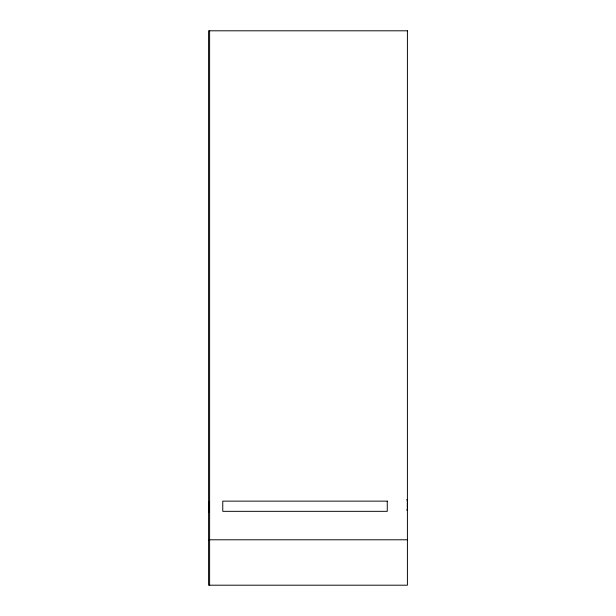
<?xml version="1.0" encoding="UTF-8"?>
<svg xmlns="http://www.w3.org/2000/svg" width="616" height="616" viewBox="0 0 616 616"><rect width="100%" height="100%" fill="white"/><g stroke="black" fill="none" stroke-linecap="round" stroke-linejoin="round"><path stroke-width="0.92" d="M406.483 499.815L407.345 499.815L407.345 510.01L406.483 510.01M208.585 539.785L407.415 539.785M209.617 30.8L209.617 585.2M407.415 30.8L208.585 30.8L208.585 585.2L407.415 585.2L407.415 30.8M387.264 501.139L222.761 501.139L222.761 511.334L387.264 511.334L387.264 501.139M209.525 501.863L208.662 501.863L208.662 512.058L209.525 512.058L209.525 501.863"/></g></svg>
